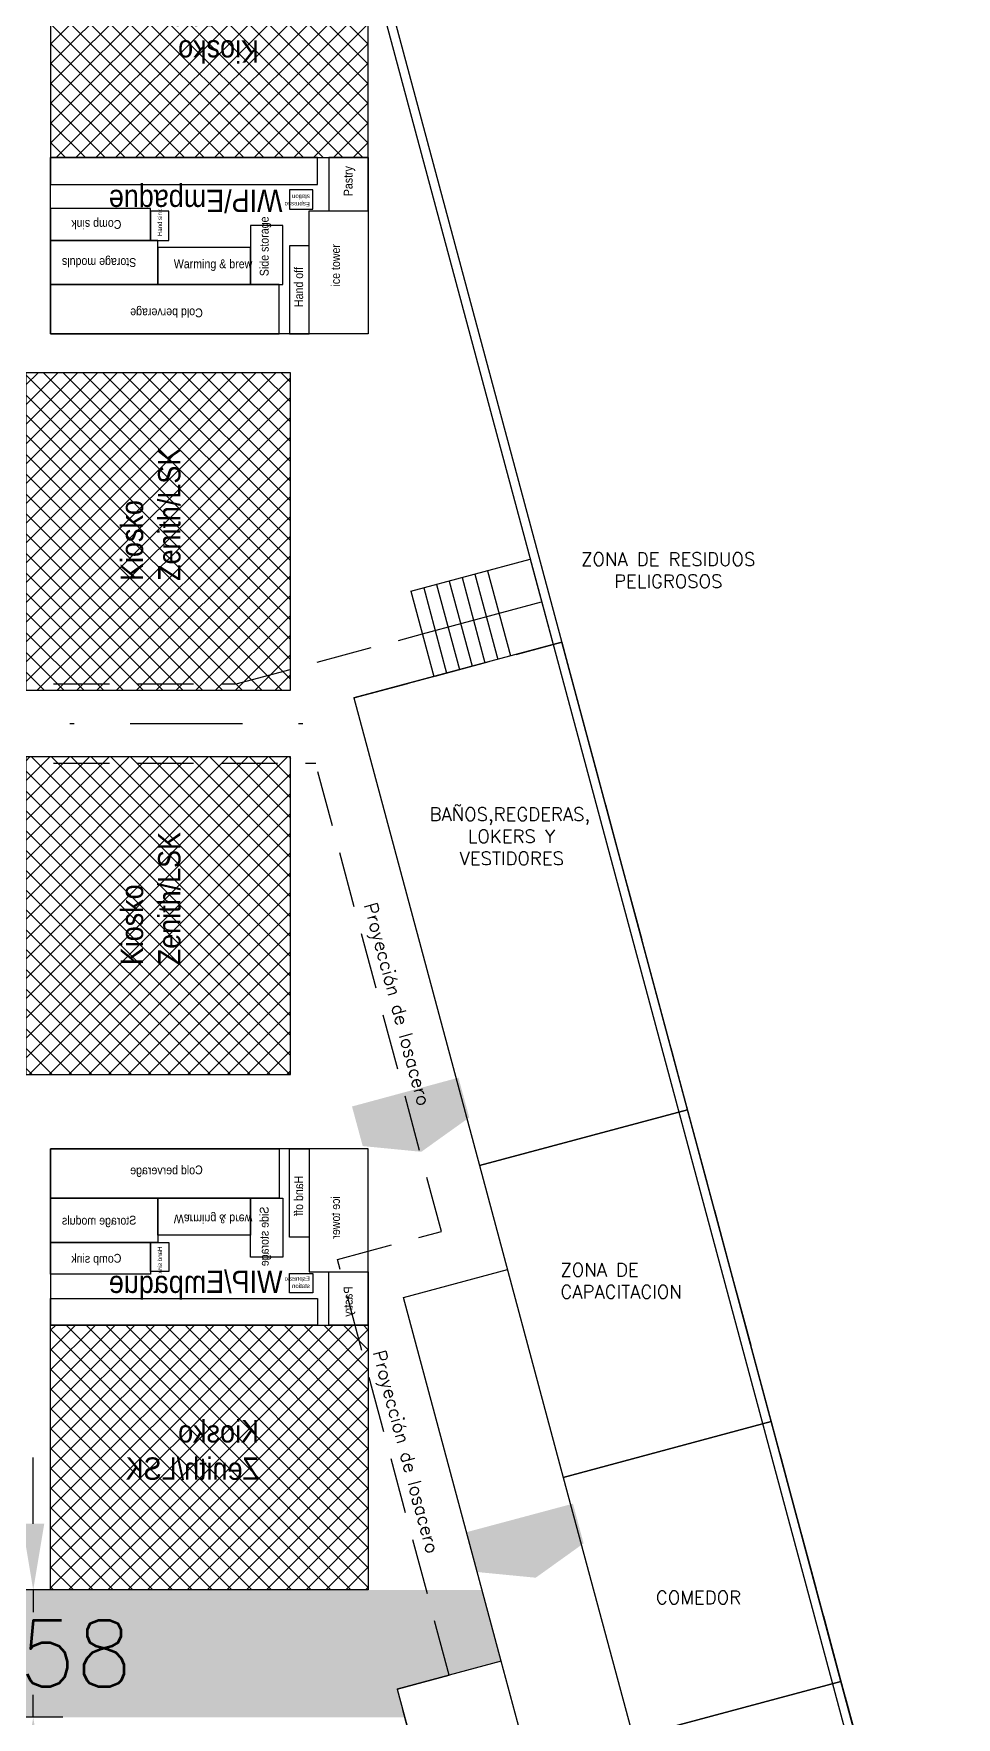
# Model space of a CAD drawing. Header units: millimetres. Extents: x 596 to 768, y 309 to 423.
# Drawn here: x 689.57 to 710.49, y 351.5 to 389.68 of the extents above; entities that cross this region are included whole.
import ezdxf

# ---------------------------------------------------------------- set-up
doc = ezdxf.new("R2010")
doc.units = ezdxf.units.MM
doc.linetypes.add('DASHDOT', pattern=[25.4, 12.7, -6.35, 0, -6.35])
doc.linetypes.add('HIDDEN', pattern=[9.525, 6.35, -3.175])
for name, color, linetype in [('1- 3', 3, 'Continuous'), ('1- muro de carga', 5, 'Continuous'), ('8 hatch pasillo', 104, 'Continuous'), ('8 ruteva', 30, 'Continuous'), ('ejes', 140, 'DASHDOT'), ('LINEA LIMITE DE ZONIFICACION', 2, 'Continuous'), ('proy', 2, 'HIDDEN')]:
    doc.layers.add(name, color=color, linetype=linetype)
doc.styles.add('TEXTO GENERAL', font='tt0009m_.ttf', dxfattribs={"width": 0.9, "height": 1})
doc.styles.add('TEXTOS', font='romans.shx')
doc.dimstyles.new('DIM-75P', dxfattribs={"dimtxt": 0.3, "dimasz": 0.3, "dimexe": 0.0675, "dimexo": 0.0468, "dimgap": 0.0375, "dimtad": 0, "dimtih": 1, "dimtoh": 1, "dimzin": 0, "dimdsep": 46, "dimtxsty": 'TEXTOS', "dimcen": 0.3, "dimclrd": 1, "dimclre": 1, "dimclrt": 2, "dimadec": 0, "dimazin": 0, "dimtfac": 1, "dimtmove": 1, "dimatfit": 3, "dimldrblk": 'flecha', "dimfxl": 0.045, "dimtolj": 1, "dimtzin": 0, "dimlwd": -1, "dimlwe": -1, "dimarcsym": 0})

# ---------------------------------------------------------------- blocks, each defined once
blk = doc.blocks.new('*D47')
at = {"layer": 'Defpoints', "color": 0, "ltscale": 0.01, "transparency": 16777216}
for p in [(691.023, 354.388), (689.564, 351.498), (690.471, 351.498)]:
    blk.add_point(p, dxfattribs=at)
at = {"layer": 'LINEA LIMITE DE ZONIFICACION', "color": 1, "ltscale": 0.01, "transparency": 16777216}
for p, q in [((689.564, 355.888), (689.564, 357.388)), ((690.789, 354.388), (689.227, 354.388)), ((689.564, 354.388), (689.564, 353.881)), ((689.564, 351.498), (689.564, 352.006)), ((690.237, 351.498), (689.227, 351.498)), ((689.564, 349.998), (689.564, 348.498))]:
    blk.add_line(p, q, dxfattribs=at)
for points in [[(689.314, 355.888), (689.814, 355.888), (689.564, 354.388)], [(689.314, 349.998), (689.814, 349.998), (689.564, 351.498)]]:
    blk.add_solid(points, dxfattribs=at)
at = {"layer": 'LINEA LIMITE DE ZONIFICACION', "color": 2, "ltscale": 0.01, "transparency": 16777216, "insert": (689.564, 352.943), "char_height": 1.5, "attachment_point": 5, "style": 'TEXTOS'}
blk.add_mtext('\\A1;0.58', dxfattribs=at)
blk = doc.blocks.new('flecha')
at = {"ltscale": 6}
for points in [[(-0.021, 0.03), (-0.106, 0.13), (-0.124, 0.055), (-0.124, 0.212)], [(-0.021, -0.03), (-0.106, -0.13), (-0.124, -0.055), (-0.124, -0.212)]]:
    blk.add_hatch(color=256, dxfattribs=at).paths.add_polyline_path(points)
for p, q in [((0.009, -0.017), (-0.137, 0.242)), ((0.009, 0.017), (-0.137, -0.242)), ((-0.127, 0.244), (-0.127, 0.025)), ((-0.127, 0.025), (-0.104, 0.122)), ((0, 0), (-0.104, 0.122)), ((0, 0), (-0.104, -0.122)), ((-0.127, -0.025), (-0.127, -0.244)), ((-0.127, -0.025), (-0.104, -0.122))]:
    blk.add_line(p, q, dxfattribs=at)
for points in [[(-0.021, 0.03), (-0.106, 0.13), (-0.124, 0.055), (-0.124, 0.212)], [(-0.021, -0.03), (-0.106, -0.13), (-0.124, -0.055), (-0.124, -0.212)]]:
    blk.add_lwpolyline(points, close=True, dxfattribs=at)
blk = doc.blocks.new('ARRAY BASE$0$KIOSKO DE ARMADO')
h = blk.add_hatch()
h.set_pattern_fill('ANSI37', color=256, scale=0.1, angle=180)
h.set_pattern_definition([(225, (2482.8771, 1339.67897), (0.224506403, -0.224506403), []), (315, (2482.8771, 1339.67897), (0.224506403, 0.224506403), [])])
h.paths.add_polyline_path([(7.2, 10), (0, 10), (0, 4), (7.2, 4)])
for points in [[(7.2, 10), (0, 10), (0, 4), (7.2, 4)], [(0, 4), (7.2, 4), (7.2, 0), (0, 0)], [(7.2, 4), (7.2, 0), (0, 0), (0, 4)], [(6.05, 3.39), (6.05, 4), (0, 4), (0, 3.39)], [(6.303, 2.79), (7.2, 2.79), (7.2, 4), (6.303, 4)], [(5.943, 2.825), (5.943, 3.265), (5.413, 3.265), (5.413, 2.825)], [(2.26, 2.12), (2.26, 2.84), (0, 2.84), (0, 2.12)], [(2.68, 2.78), (2.26, 2.78), (2.26, 2.12), (2.68, 2.12)], [(5.86, 2.79), (7.2, 2.79), (7.2, 0), (5.86, 0)], [(4.53, 2.46), (4.53, 1.12), (5.26, 1.12), (5.26, 2.46)], [(2.43, 1.12), (2.43, 2.12), (0, 2.12), (0, 1.12)], [(2.43, 1.96), (2.43, 1.12), (4.53, 1.12), (4.53, 1.96)], [(5.41, 0), (5.86, 0), (5.86, 2), (5.41, 2)], [(5.18, 0), (5.18, 1.12), (0, 1.12), (0, 0)]]:
    blk.add_lwpolyline(points, close=True)
at = {"attachment_point": 1, "style": 'TEXTO GENERAL'}
for s, insert, char_height, rotation in [('Kiosko Zenith/LSK', (4.722, 6.152), 0.50733, 180), ('Pastry', (6.643, 3.123), 0.2, 90), ('WIP/Empaque', (5.255, 2.761), 0.50733, 180), ('Espresso\\Pstation', (5.875, 2.891), 0.1, 180), ('Hand sink', (2.424, 2.218), 0.1, 90), ('Comp sink', (1.604, 2.382), 0.2, 180), ('Side storage', (4.741, 1.31), 0.2, 90), ('ice tower', (6.357, 1.074), 0.2, 90), ('Storage moduls', (1.942, 1.518), 0.2, 180), ('Hand off', (5.522, 0.609), 0.2, 90), ('Cold berverage', (3.448, 0.377), 0.2, 180)]:
    blk.add_mtext_dynamic_manual_height_columns(s, width=3.63915, gutter_width=2.537, heights=[0], dxfattribs=dict(at, insert=insert, char_height=char_height, rotation=rotation))
at = {"insert": (2.791, 1.689), "char_height": 0.2, "attachment_point": 1, "style": 'TEXTO GENERAL'}
blk.add_mtext_dynamic_manual_height_columns('Warming & brew', width=3.63915, gutter_width=2.537, heights=[0], dxfattribs=at)
blk = doc.blocks.new('10')
h = blk.add_hatch()
h.set_pattern_fill('ANSI37', color=256, scale=0.1, angle=180)
h.set_pattern_definition([(225, (2474.7923, 1329.67897), (0.224506403, -0.224506403), []), (315, (2474.7923, 1329.67897), (0.224506403, 0.224506403), [])])
h.paths.add_polyline_path([(-0.885, -6), (-0.885, -1.448), (-1.274, 0), (-8.085, 0), (-8.085, -6)])
blk.add_lwpolyline([(-1.274, 0), (-8.085, 0), (-8.085, -6), (-0.885, -6), (-0.885, -1.448)])
for points in [[(-8.085, -6), (-0.885, -6), (-0.885, -10), (-8.085, -10)], [(-0.885, -6), (-0.885, -10), (-8.085, -10), (-8.085, -6)], [(-2.035, -6.61), (-2.035, -6), (-8.085, -6), (-8.085, -6.61)], [(-1.782, -7.21), (-0.885, -7.21), (-0.885, -6), (-1.782, -6)], [(-2.141, -7.175), (-2.141, -6.735), (-2.671, -6.735), (-2.671, -7.175)], [(-5.825, -7.88), (-5.825, -7.16), (-8.085, -7.16), (-8.085, -7.88)], [(-5.405, -7.22), (-5.825, -7.22), (-5.825, -7.88), (-5.405, -7.88)], [(-2.225, -7.21), (-0.885, -7.21), (-0.885, -10), (-2.225, -10)], [(-3.555, -7.54), (-3.555, -8.88), (-2.825, -8.88), (-2.825, -7.54)], [(-5.655, -8.88), (-5.655, -7.88), (-8.085, -7.88), (-8.085, -8.88)], [(-2.675, -10), (-2.225, -10), (-2.225, -8), (-2.675, -8)], [(-5.655, -8.04), (-5.655, -8.88), (-3.555, -8.88), (-3.555, -8.04)], [(-2.905, -10), (-2.905, -8.88), (-8.085, -8.88), (-8.085, -10)]]:
    blk.add_lwpolyline(points, close=True)
at = {"rotation": 270}
for p in [(-12.648, -10.88), (-12.648, -19.594)]:
    blk.add_blockref('ARRAY BASE$0$KIOSKO DE ARMADO', p, dxfattribs=at)
at = {"xscale": -1, "rotation": 180}
blk.add_blockref('ARRAY BASE$0$KIOSKO DE ARMADO', (-8.085, -28.48), dxfattribs=at)
at = {"attachment_point": 1, "style": 'TEXTO GENERAL'}
for s, insert, char_height, rotation in [('Kiosko Zenith/LSK', (-3.363, -3.848), 0.50733, 180), ('Pastry', (-1.442, -6.877), 0.2, 90), ('WIP/Empaque', (-2.83, -7.239), 0.50733, 180), ('Espresso\\Pstation', (-2.21, -7.109), 0.1, 180), ('Hand sink', (-5.661, -7.782), 0.1, 90), ('Comp sink', (-6.481, -7.618), 0.2, 180), ('Side storage', (-3.344, -8.69), 0.2, 90), ('ice tower', (-1.727, -8.926), 0.2, 90), ('Storage moduls', (-6.143, -8.482), 0.2, 180), ('Hand off', (-2.563, -9.391), 0.2, 90), ('Cold berverage', (-4.636, -9.623), 0.2, 180)]:
    blk.add_mtext_dynamic_manual_height_columns(s, width=3.63915, gutter_width=2.537, heights=[0], dxfattribs=dict(at, insert=insert, char_height=char_height, rotation=rotation))
at = {"insert": (-5.294, -8.311), "char_height": 0.2, "attachment_point": 1, "style": 'TEXTO GENERAL'}
blk.add_mtext_dynamic_manual_height_columns('Warming & brew', width=3.63915, gutter_width=2.537, heights=[0], dxfattribs=at)
blk = doc.blocks.new('oficinas pb')
at = {"color": 0, "ltscale": 2}
for p, q in [((1286.684, 66.148), (1289.041, 66.781)), ((1288.899, 57.9), (1286.684, 66.148))]:
    blk.add_line(p, q, dxfattribs=at)
for points in [[(1288.408, 69.137), (1293.121, 70.403), (1290.273, 81.007), (1285.56, 79.741)], [(1290.307, 62.068), (1295.02, 63.333), (1293.121, 70.403), (1288.408, 69.137)], [(1291.889, 56.176), (1296.602, 57.442), (1295.02, 63.333), (1290.307, 62.068)], [(1292.838, 52.642), (1297.551, 53.907), (1296.602, 57.442), (1291.889, 56.176)]]:
    blk.add_lwpolyline(points, close=True, dxfattribs=at)
at = {"layer": '1- 3', "ltscale": 2}
blk.add_lwpolyline([(1289.532, 55.543), (1288.899, 57.9), (1286.543, 57.267), (1287.176, 54.911)], close=True, dxfattribs=at)
at = {"color": 2, "ltscale": 2, "char_height": 0.3, "attachment_point": 1, "style": 'TEXTOS'}
for s, insert, width in [('\\pi0.75146;BAÑOS,REGDERAS,\\P\\pi1.6157;LOKERS Y\\P\\pi1.43;VESTIDORES', (1286.526, 77.254), 5.4315), ('ZONA DE\\PCAPACITACION', (1290.243, 66.925), 4.60286), ('COMEDOR', (1292.408, 59.494), 4.60286)]:
    blk.add_mtext(s, dxfattribs=dict(at, insert=insert, width=width))
blk = doc.blocks.new('*E70')
at = {"layer": '8 hatch pasillo', "ltscale": 2, "transparency": 33554483}
h = blk.add_hatch(color=1, dxfattribs=at)
h.dxf.hatch_style = 1
h.paths.add_polyline_path([(85.276, 59.37), (84.499, 62.261), (60.15, 62.261), (60.15, 79.605), (60, 79.605), (60, 0), (87.526, 0), (86.698, 3.119), (86.698, 3.056), (63.15, 3.056), (63.15, 18), (86.492, 18), (86.32, 18.641), (88.676, 19.274), (88.242, 20.89), (86.729, 20.89), (62.274, 20.89), (62.451, 59.37)])
blk = doc.blocks.new('*E73')
at = {"layer": '1- 3', "color": 2, "ltscale": 0.01, "insert": (0, 4), "char_height": 1.5, "width": 27.4093, "attachment_point": 5, "style": 'TEXTOS'}
blk.add_mtext('ZONA DE RESIDUOS PELIGROSOS', dxfattribs=at)

msp = doc.modelspace()

# ---------------------------------------------------------------- linework, layer by layer
at = {"color": 1, "ltscale": 2}
for p, q in [((698.125, 377.032), (700.829, 377.758)), ((700.829, 377.758), (701.348, 375.827)), ((698.994, 377.265), (699.513, 375.334)), ((699.284, 377.343), (699.802, 375.412)), ((699.573, 377.421), (700.092, 375.489)), ((699.863, 377.499), (700.382, 375.567)), ((698.125, 377.032), (698.643, 375.1)), ((698.414, 377.11), (698.933, 375.178)), ((698.704, 377.188), (699.223, 375.256)), ((698.384, 376.066), (701.088, 376.792)), ((697.957, 374.916), (699.759, 375.4))]:
    msp.add_line(p, q, dxfattribs=at)
at = {"layer": '1- muro de carga', "lineweight": 25}
for points in [[(601.259, 413.301), (691.494, 413.301), (712.979, 333.301), (601.259, 333.301)], [(601.259, 413.103), (691.335, 413.103), (712.718, 333.498), (601.259, 333.498)]]:
    msp.add_lwpolyline(points, dxfattribs=at)
at = {"layer": '8 ruteva', "ltscale": 2}
for points in [[(697.996, 365.676, 2.5, 2.5, 0), (698.117, 365.229, 5, 0, 0), (698.36, 364.322, 0, 0, 0)], [(700.59, 356.019, 2.5, 2.5, 0), (700.71, 355.571, 5, 0, 0), (700.954, 354.664, 0, 0, 0)]]:
    msp.add_lwpolyline(points, format="xyseb", dxfattribs=at)
at = {"layer": 'ejes', "ltscale": 0.2}
msp.add_line((671.044, 374.032), (695.966, 374.032), dxfattribs=at)
at = {"layer": 'proy', "ltscale": 0.2}
for p, q in [((694.161, 374.932), (698.384, 376.066)), ((676.685, 374.932), (694.161, 374.932)), ((676.685, 373.132), (695.966, 373.132))]:
    msp.add_line(p, q, dxfattribs=at)
msp.add_lwpolyline([(696.831, 374.614), (701.544, 375.879), (712.979, 333.301), (699.084, 333.301), (696.811, 341.764), (697.989, 342.081), (697.04, 345.615), (699.396, 346.248), (699.08, 347.426), (698.763, 348.605), (697.814, 352.139), (698.992, 352.456), (696.461, 361.882), (698.817, 362.515), (695.966, 373.132)], dxfattribs=at)

# ---------------------------------------------------------------- block references
at = {"color": 1}
msp.add_blockref('*E70', (611.494, 333.498), dxfattribs=at)
msp.add_blockref('10', (698.044, 392.869))
at = {"layer": '1- 3', "xscale": 0.1999999937896274, "yscale": 0.1999999937896274, "zscale": 0.1999999937896274}
msp.add_blockref('*E73', (703.958, 376.709), dxfattribs=at)
at = {"layer": '1- 3'}
msp.add_blockref('oficinas pb', (-588.729, 294.872), dxfattribs=at)

# ---------------------------------------------------------------- texts
at = {"layer": '1- 3', "color": 2, "ltscale": 2, "char_height": 0.3, "width": 6.05952, "attachment_point": 1, "rotation": 285.0328, "style": 'TEXTOS'}
for insert in [(697.248, 370.359), (697.446, 360.212)]:
    msp.add_mtext('\\pi0.37262;Proyección de losacero', dxfattribs=dict(at, insert=insert))

# ---------------------------------------------------------------- dimensions: what is measured, and where the dimension line sits
at = {"layer": 'LINEA LIMITE DE ZONIFICACION', "ltscale": 0.01}
dim = msp.add_linear_dim(base=(689.564, 351.498), p1=(691.023, 354.388), p2=(690.471, 351.498), angle=90, dimstyle='DIM-75P', override={"dimscale": 5, "dimlfac": 0.2}, dxfattribs=at)
dim.commit()
dim.dimension.update_dxf_attribs({"geometry": '*D47', "text_midpoint": (689.564, 352.943)})

doc.saveas('drawing.dxf')
